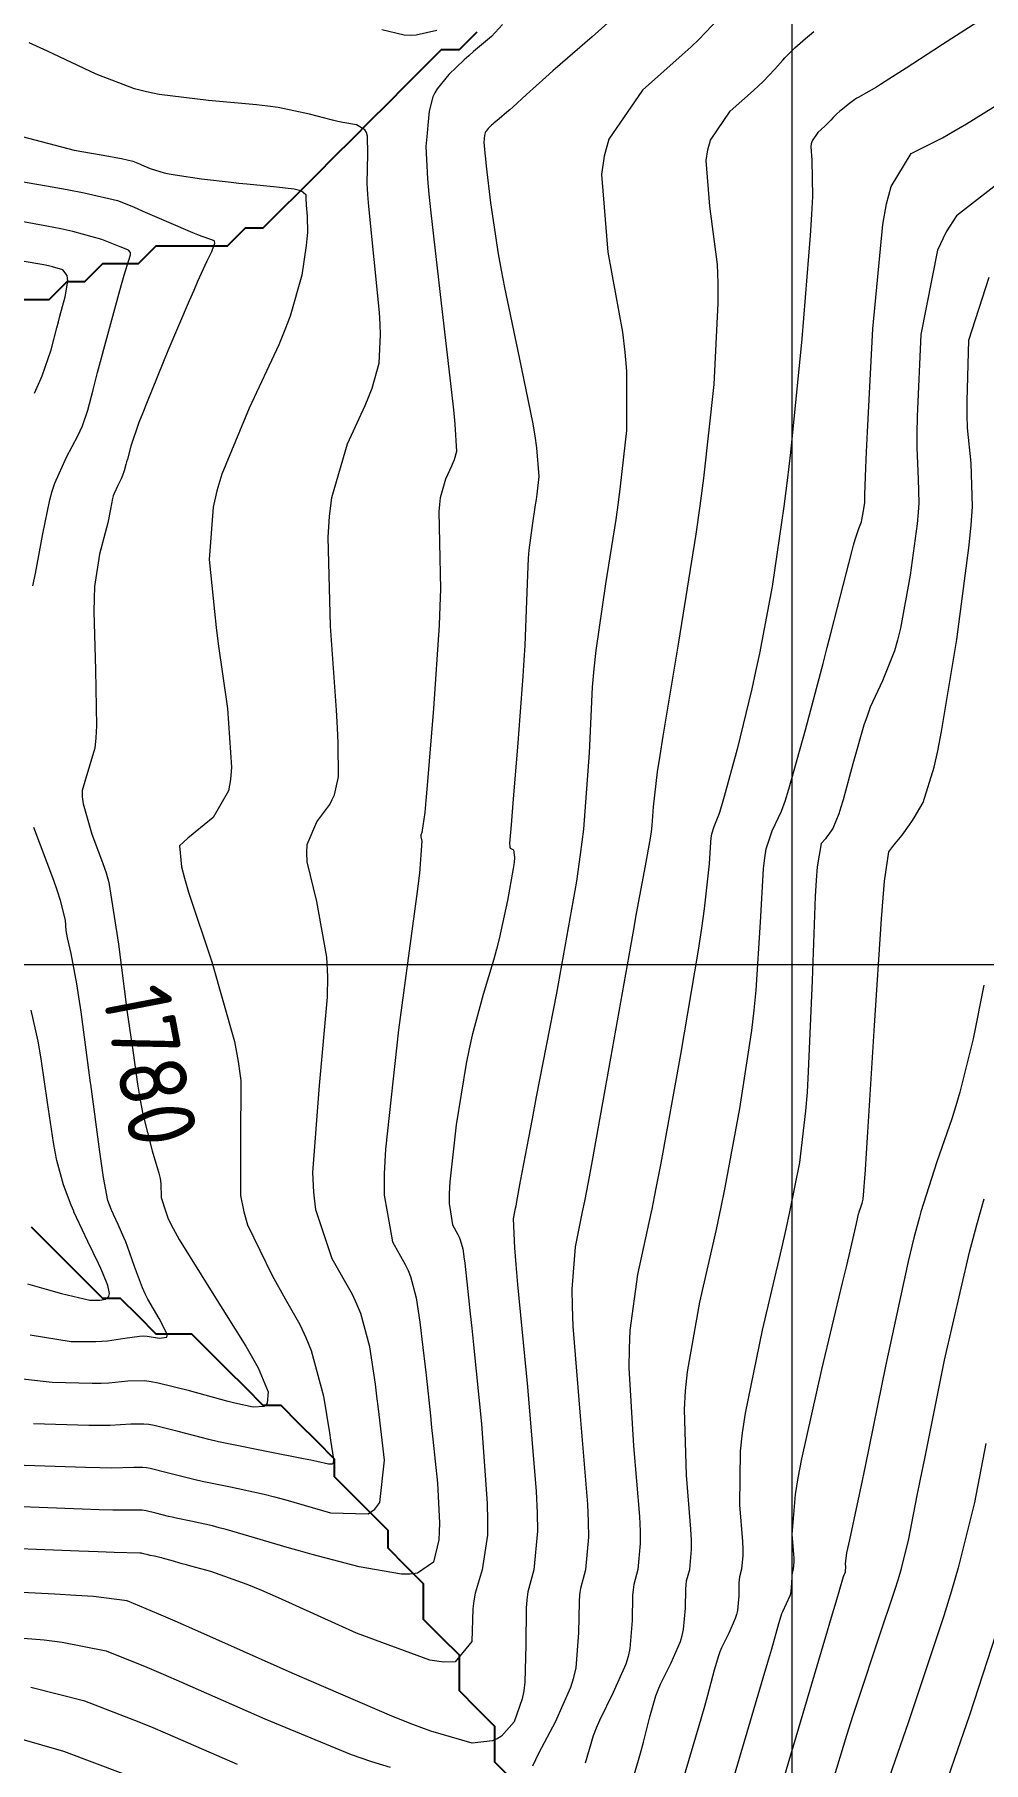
# Model space of a CAD drawing. Header units: millimetres. Extents: x 837475 to 838477, y 1189012 to 1191015.
# Drawn here: x 838234 to 838287.2, y 1189969.2 to 1190066 of the extents above; entities that cross this region are included whole.
import ezdxf

# ---------------------------------------------------------------- set-up
doc = ezdxf.new("R2010")
doc.units = ezdxf.units.MM
doc.header["$LTSCALE"] = 0.3
doc.layers.add('COORD', color=253, linetype='Continuous', lineweight=20)
doc.layers.add('DRENAJE', color=5, linetype='Continuous', lineweight=25)
doc.layers.add('COTAS 10', color=7, linetype='Continuous', lineweight=9, true_color=0x6e3e2d)
doc.layers.add('COTAS INT', color=7, linetype='Continuous', lineweight=5, true_color=0x9fa19f)
doc.styles.get("Standard").update_dxf_attribs({"font": 'isocp2.shx', "bigfont": '@extfont2.shx'})

msp = doc.modelspace()

# ---------------------------------------------------------------- linework, layer by layer
at = {"layer": 'COORD'}
for p, q in [((838276.514, 1189013.872), (838276.514, 1191013.872)), ((837476.514, 1190013.872), (838476.514, 1190013.872))]:
    msp.add_line(p, q, dxfattribs=at)
at = {"layer": 'COTAS 10'}
for points in [[(838272.405, 1190066.868), (838271.285, 1190065.702), (838270.849, 1190065.286), (838270.357, 1190064.831), (838268.122, 1190062.856), (838266.248, 1190060.104), (838265.984, 1190059.16), (838265.829, 1190058.137), (838266.189, 1190053.784), (838267.005, 1190049.288), (838267.138, 1190048.176), (838267.23, 1190047.12), (838267.226, 1190043.784), (838266.884, 1190040.664), (838266.762, 1190039.744), (838266.629, 1190038.801), (838266.051, 1190035.193), (838265.514, 1190031.452), (838265.406, 1190030.424), (838265.315, 1190029.4), (838265.137, 1190025.731), (838264.819, 1190021.448), (838264.641, 1190020.037), (838264.424, 1190018.527), (838263.316, 1190012.262), (838262.173, 1190006.446), (838261.934, 1190005.22), (838261.729, 1190004.161), (838261.271, 1190001.724), (838261.065, 1190000.578), (838261.02, 1190000.334), (838260.979, 1190000.12), (838260.954, 1190000), (838260.873, 1189999.611), (838260.953, 1189997.983), (838261.029, 1189997.065), (838261.129, 1189995.944), (838261.686, 1189990.208), (838262.173, 1189984.341), (838262.229, 1189983.138), (838262.25, 1189982.117), (838262.042, 1189979.952), (838261.709, 1189978.711), (838261.651, 1189978.274), (838261.609, 1189977.795), (838261.583, 1189975.727), (838261.529, 1189973.649), (838261.469, 1189973.164), (838261.39, 1189972.718), (838260.941, 1189971.433), (838260.23, 1189970.625), (838259.985, 1189970.479), (838259.719, 1189970.367), (838258.588, 1189970.245), (838256.268, 1189970.904), (838255.254, 1189971.285), (838254.078, 1189971.752), (838248.485, 1189974.157), (838243.025, 1189976.583), (838241.932, 1189977.065), (838241.021, 1189977.464), (838239.244, 1189978.216), (838237.351, 1189978.448), (838236.367, 1189978.518), (838235.183, 1189978.591), (838229.244, 1189978.879)], [(838228.957, 1190058.49), (838234.717, 1190057.493), (838235.868, 1190057.282), (838236.827, 1190057.1), (838238.688, 1190056.679), (838239.496, 1190056.349), (838239.791, 1190056.224), (838240.117, 1190056.085), (838241.553, 1190055.462), (838242.909, 1190054.879), (838243.186, 1190054.766), (838243.42, 1190054.673), (838243.905, 1190054.512), (838244.065, 1190054.459), (838244.093, 1190054.434), (838244.114, 1190054.405), (838244.13, 1190054.265), (838244.047, 1190054.012), (838244.006, 1190053.911), (838243.956, 1190053.798), (838243.707, 1190053.278), (838243.188, 1190052.137), (838242.968, 1190051.633), (838242.715, 1190051.047), (838241.525, 1190048.246), (838240.35, 1190045.399), (838240.107, 1190044.783), (838239.899, 1190044.242), (838239.442, 1190042.908), (838239.249, 1190042.181), (838239.207, 1190042.022), (838239.17, 1190041.882), (838239.078, 1190041.526), (838238.984, 1190041.257), (838238.947, 1190041.171), (838238.904, 1190041.08), (838238.709, 1190040.709), (838238.506, 1190040.259), (838238.46, 1190040.118), (838238.417, 1190039.971), (838238.296, 1190039.38), (838238.145, 1190038.605), (838238.082, 1190038.341), (838238.012, 1190038.056), (838237.682, 1190036.849), (838237.413, 1190035.038), (838237.38, 1190034.373), (838237.365, 1190033.636), (838237.459, 1190030.382), (838237.52, 1190027.237), (838237.483, 1190026.57), (838237.424, 1190025.99), (838237.016, 1190024.63), (838236.713, 1190023.623), (838236.719, 1190023.265), (838236.765, 1190022.873), (838237.257, 1190021.175), (838237.858, 1190019.589), (838237.972, 1190019.269), (838238.064, 1190019), (838238.209, 1190018.456), (838238.745, 1190015.012), (838239.243, 1190011.181), (838239.565, 1190008.924), (838239.817, 1190007.155), (838239.969, 1190006.265), (838240.118, 1190005.473), (838240.633, 1190003.428), (838241.015, 1190002.17), (838241.08, 1190001.875), (838241.127, 1190001.603), (838241.152, 1190000.815), (838241.411, 1190000), (838241.535, 1189999.608), (838241.808, 1189999.074), (838242.153, 1189998.452), (838244.002, 1189995.479), (838245.896, 1189992.472), (838246.269, 1189991.828), (838246.576, 1189991.265), (838247.14, 1189989.913), (838247.094, 1189989.284), (838247.017, 1189989.176), (838246.912, 1189989.098), (838246.3, 1189989.058), (838245.268, 1189989.291), (838244.899, 1189989.385), (838244.493, 1189989.492), (838242.724, 1189989.985), (838240.975, 1189990.416), (838240.582, 1189990.485), (838240.227, 1189990.531), (838239.276, 1189990.515), (838238.203, 1189990.406), (838237.772, 1189990.394), (838237.283, 1189990.391), (838235.036, 1189990.443), (838232.029, 1189990.789)], [(838272.249, 1189964.897), (838273.565, 1189969.403), (838274.893, 1189973.891), (838275.155, 1189974.784), (838275.371, 1189975.526), (838275.768, 1189976.944), (838275.895, 1189977.377), (838275.94, 1189977.497), (838275.99, 1189977.618), (838276.209, 1189978.059), (838276.405, 1189978.502), (838276.442, 1189978.624), (838276.47, 1189978.747), (838276.508, 1189979.19), (838276.513, 1189979.582), (838276.521, 1189979.673), (838276.531, 1189979.756), (838276.595, 1189979.991), (838276.634, 1189980.401), (838276.63, 1189980.595), (838276.62, 1189980.823), (838276.527, 1189981.936), (838276.698, 1189984.168), (838276.854, 1189985.102), (838277.056, 1189986.173), (838278.178, 1189991.182), (838279.345, 1189996.028), (838279.577, 1189996.996), (838279.769, 1189997.801), (838280.13, 1189999.36), (838280.224, 1189999.795), (838280.248, 1189999.892), (838280.271, 1189999.979), (838280.278, 1190000), (838280.343, 1190000.208), (838280.406, 1190000.386), (838280.422, 1190000.44), (838280.439, 1190000.497), (838280.494, 1190000.719), (838280.624, 1190002.354), (838280.688, 1190003.301), (838280.763, 1190004.463), (838281.135, 1190010.446), (838281.531, 1190016.429), (838281.622, 1190017.592), (838281.705, 1190018.54), (838281.938, 1190020.18), (838282.161, 1190020.47), (838282.238, 1190020.567), (838282.321, 1190020.671), (838282.678, 1190021.108), (838283.104, 1190021.685), (838283.231, 1190021.877), (838283.362, 1190022.084), (838283.87, 1190022.948), (838284.484, 1190024.931), (838284.682, 1190025.843), (838284.892, 1190026.913), (838285.754, 1190032.085), (838286.451, 1190037.369), (838286.558, 1190038.509), (838286.627, 1190039.509), (838286.564, 1190041.952), (838286.356, 1190043.94), (838286.334, 1190044.653), (838286.327, 1190045.436), (838286.43, 1190048.851), (838287.572, 1190052.374)]]:
    msp.add_lwpolyline(points, dxfattribs=at)
at = {"layer": 'COTAS INT'}
for points in [[(838267.054, 1190067.398), (838265.308, 1190065.853), (838263.515, 1190064.296), (838263.098, 1190063.93), (838262.716, 1190063.592), (838261.624, 1190062.607), (838260.862, 1190061.912), (838260.689, 1190061.756), (838260.531, 1190061.617), (838260.097, 1190061.247), (838259.803, 1190061.003), (838259.733, 1190060.943), (838259.669, 1190060.887), (838259.482, 1190060.711), (838259.356, 1190060.558), (838259.331, 1190060.515), (838259.311, 1190060.473), (838259.271, 1190060.32), (838259.258, 1190060.169), (838259.254, 1190060.127), (838259.251, 1190060.087), (838259.236, 1190059.942), (838259.285, 1190059.334), (838259.32, 1190059.001), (838259.365, 1190058.598), (838259.609, 1190056.546), (838260.041, 1190053.686), (838260.205, 1190052.772), (838260.388, 1190051.806), (838261.21, 1190047.876), (838261.955, 1190044.254), (838262.09, 1190043.481), (838262.194, 1190042.808), (838262.31, 1190041.21), (838262.201, 1190040.212), (838262.162, 1190039.918), (838262.119, 1190039.617), (838261.935, 1190038.463), (838261.76, 1190037.084), (838261.723, 1190036.64), (838261.692, 1190036.169), (838261.622, 1190034.244), (838261.526, 1190031.745), (838261.478, 1190030.912), (838261.422, 1190030.019), (838261.141, 1190026.282), (838260.862, 1190022.903), (838260.762, 1190021.683), (838260.677, 1190020.656), (838260.695, 1190020.436), (838260.715, 1190020.393), (838260.741, 1190020.358), (838260.888, 1190020.295), (838260.953, 1190019.852), (838260.927, 1190019.577), (838260.883, 1190019.236), (838260.564, 1190017.456), (838260.084, 1190015.304), (838259.938, 1190014.729), (838259.786, 1190014.162), (838259.188, 1190012.19), (838258.571, 1190009.903), (838258.408, 1190009.138), (838258.247, 1190008.316), (838257.691, 1190004.873), (838257.331, 1190001.694), (838257.294, 1190001.04), (838257.284, 1190000.483), (838257.361, 1190000), (838257.474, 1189999.286), (838257.785, 1189998.739), (838257.851, 1189998.592), (838257.909, 1189998.447), (838258.048, 1189997.937), (838258.134, 1189997.35), (838258.16, 1189997.156), (838258.186, 1189996.949), (838258.284, 1189996.084), (838258.471, 1189994.284), (838258.552, 1189993.486), (838258.647, 1189992.559), (838259.094, 1189988.128), (838259.423, 1189983.662), (838259.443, 1189982.712), (838259.431, 1189981.887), (838259.131, 1189979.944), (838258.74, 1189978.641), (838258.67, 1189978.219), (838258.618, 1189977.771), (838258.57, 1189975.936), (838257.617, 1189974.786), (838256.993, 1189974.772), (838256.214, 1189974.888), (838252.103, 1189976.406), (838247.729, 1189978.381), (838246.785, 1189978.787), (838245.956, 1189979.13), (838243.928, 1189979.861), (838242.811, 1189980.154), (838242.558, 1189980.222), (838242.329, 1189980.285), (838241.704, 1189980.465), (838241.278, 1189980.59), (838241.174, 1189980.618), (838241.076, 1189980.643), (838240.775, 1189980.711), (838240.532, 1189980.76), (838240.472, 1189980.773), (838240.414, 1189980.787), (838240.228, 1189980.835), (838240.082, 1189980.871), (838240.049, 1189980.877), (838240.019, 1189980.881), (838239.939, 1189980.879), (838238.504, 1189980.924), (838237.619, 1189980.957), (838236.524, 1189980.998), (838230.808, 1189981.223)], [(838260.283, 1190066.54), (838259.658, 1190065.864), (838258.647, 1190065.017), (838258.385, 1190064.786), (838258.13, 1190064.556), (838257.276, 1190063.738), (838256.617, 1190062.93), (838256.486, 1190062.707), (838256.377, 1190062.484), (838256.168, 1190061.679), (838256.101, 1190060.886), (838256.082, 1190060.67), (838256.062, 1190060.455), (838255.987, 1190059.693), (838256.07, 1190057.892), (838256.15, 1190057.022), (838256.255, 1190055.991), (838256.838, 1190050.929), (838257.423, 1190045.936), (838257.529, 1190044.949), (838257.61, 1190044.134), (838257.7, 1190042.617), (838257.564, 1190042.136), (838257.502, 1190041.973), (838257.43, 1190041.797), (838257.085, 1190041.055), (838256.783, 1190040.009), (838256.739, 1190039.642), (838256.712, 1190039.242), (838256.754, 1190037.514), (838256.795, 1190034.903), (838256.767, 1190033.944), (838256.722, 1190032.884), (838256.416, 1190028.207), (838256.062, 1190023.89), (838255.986, 1190023.058), (838255.92, 1190022.382), (838255.762, 1190021.253), (838255.705, 1190021.117), (838255.702, 1190021.067), (838255.705, 1190021.013), (838255.763, 1190020.774), (838255.62, 1190018.99), (838255.496, 1190017.961), (838255.335, 1190016.7), (838254.45, 1190010.214), (838253.713, 1190003.526), (838253.646, 1190002.137), (838253.638, 1190000.95), (838253.808, 1190000), (838254.106, 1189998.335), (838254.832, 1189997.058), (838254.987, 1189996.715), (838255.122, 1189996.376), (838255.444, 1189995.187), (838255.647, 1189993.818), (838255.706, 1189993.365), (838255.766, 1189992.88), (838255.997, 1189990.864), (838256.239, 1189988.58), (838256.308, 1189987.928), (838256.376, 1189987.266), (838256.627, 1189984.803), (838256.749, 1189982.59), (838256.737, 1189982.086), (838256.704, 1189981.63), (838256.416, 1189980.377), (838255.521, 1189979.761), (838255.105, 1189979.708), (838254.616, 1189979.704), (838252.242, 1189980.112), (838249.608, 1189980.81), (838248.955, 1189980.989), (838248.336, 1189981.163), (838246.374, 1189981.738), (838244.779, 1189982.205), (838244.39, 1189982.31), (838244.025, 1189982.405), (838242.899, 1189982.658), (838241.991, 1189982.841), (838241.764, 1189982.891), (838241.547, 1189982.942), (838240.852, 1189983.122), (838240.305, 1189983.257), (838240.182, 1189983.279), (838240.071, 1189983.293), (838239.773, 1189983.288), (838238.429, 1189983.294), (838237.658, 1189983.316), (838236.714, 1189983.347), (838231.865, 1189983.528)], [(838253.523, 1190066.261), (838254.774, 1190065.957), (838255.109, 1190065.938), (838255.439, 1190065.947), (838256.591, 1190066.216)], [(838287.594, 1190067.115), (838285.471, 1190065.747), (838284.948, 1190065.409), (838284.454, 1190065.09), (838282.906, 1190064.087), (838281.732, 1190063.335), (838281.473, 1190063.173), (838281.244, 1190063.032), (838280.654, 1190062.691), (838280.257, 1190062.467), (838280.149, 1190062.4), (838280.042, 1190062.33), (838279.661, 1190062.056), (838279.335, 1190061.8), (838279.262, 1190061.741), (838279.196, 1190061.687), (838279.022, 1190061.533), (838278.895, 1190061.406), (838278.86, 1190061.368), (838278.825, 1190061.329), (838278.695, 1190061.18), (838278.502, 1190060.98), (838278.427, 1190060.908), (838278.343, 1190060.83), (838277.959, 1190060.491), (838277.637, 1190060.018), (838277.591, 1190059.856), (838277.565, 1190059.68), (838277.627, 1190058.932), (838277.652, 1190056.889), (838277.603, 1190055.898), (838277.529, 1190054.721), (838277.058, 1190048.932), (838276.419, 1190042.546), (838276.239, 1190040.994), (838276.058, 1190039.534), (838275.393, 1190035.043), (838274.682, 1190031.283), (838274.473, 1190030.285), (838274.257, 1190029.306), (838273.432, 1190025.927), (838272.707, 1190023.278), (838272.555, 1190022.76), (838272.424, 1190022.334), (838272.126, 1190021.574), (838271.989, 1190021.164), (838271.959, 1190020.96), (838271.933, 1190020.717), (838271.867, 1190019.51), (838271.594, 1190016.981), (838271.438, 1190015.904), (838271.246, 1190014.663), (838270.258, 1190008.821), (838269.149, 1190002.728), (838268.881, 1190001.329), (838268.629, 1190000.055), (838268.617, 1190000), (838267.857, 1189996.495), (838267.417, 1189993.354), (838267.375, 1189992.344), (838267.366, 1189991.273), (838267.623, 1189986.899), (838267.952, 1189982.934), (838267.989, 1189982.121), (838268.004, 1189981.431), (838267.863, 1189979.967), (838267.638, 1189979.129), (838267.599, 1189978.833), (838267.571, 1189978.51), (838267.553, 1189977.112), (838267.42, 1189975.535), (838267.318, 1189975.098), (838267.189, 1189974.66), (838266.487, 1189973.082), (838265.709, 1189971.512), (838265.53, 1189971.08), (838265.368, 1189970.65), (838264.917, 1189969.107)], [(838232.922, 1189985.833), (838236.904, 1189985.695), (838237.696, 1189985.676), (838238.353, 1189985.665), (838239.608, 1189985.697), (838240.123, 1189985.706), (838240.315, 1189985.681), (838240.528, 1189985.644), (838241.476, 1189985.41), (838242.681, 1189985.097), (838243.056, 1189985.009), (838243.45, 1189984.922), (838245.022, 1189984.605), (838246.911, 1189984.186), (838247.505, 1189984.034), (838248.129, 1189983.867), (838250.637, 1189983.136), (838252.748, 1189983.084), (838253.121, 1189983.344), (838253.404, 1189983.724), (838253.661, 1189986.091), (838253.329, 1189988.978), (838253.24, 1189989.685), (838253.152, 1189990.354), (838252.841, 1189992.436), (838252.334, 1189994.305), (838252.122, 1189994.838), (838251.878, 1189995.377), (838250.738, 1189997.383), (838249.85, 1190000), (838249.81, 1190000.117), (838249.7, 1190001.116), (838249.654, 1190002.22), (838250.017, 1190007.081), (838250.47, 1190012.036), (838250.479, 1190013.2), (838250.438, 1190014.272), (838249.874, 1190017.394), (838249.33, 1190019.619), (838249.303, 1190020.127), (838249.328, 1190020.588), (838249.865, 1190021.861), (838250.592, 1190022.835), (838250.737, 1190023.107), (838250.858, 1190023.379), (838251.094, 1190024.372), (838251.07, 1190026.276), (838251.028, 1190027.123), (838250.97, 1190028.108), (838250.629, 1190032.824), (838250.507, 1190037.81), (838250.586, 1190038.967), (838250.714, 1190040.027), (838251.585, 1190043.045), (838252.582, 1190045.188), (838252.789, 1190045.695), (838252.967, 1190046.166), (838253.361, 1190047.555), (838253.441, 1190049.144), (838253.42, 1190049.74), (838253.381, 1190050.404), (838253.087, 1190053.364), (838252.779, 1190056.341), (838252.731, 1190057.015), (838252.7, 1190057.624), (838252.721, 1190059.282), (838252.703, 1190060.284), (838252.647, 1190060.479), (838252.569, 1190060.638), (838252.102, 1190060.919), (838251.325, 1190061.038), (838251.052, 1190061.097), (838250.753, 1190061.166), (838249.461, 1190061.509), (838247.706, 1190061.878), (838247.115, 1190061.964), (838246.479, 1190062.043), (838243.8, 1190062.271), (838241.022, 1190062.61), (838240.323, 1190062.759), (838239.655, 1190062.932), (838237.494, 1190063.758), (838234.766, 1190065.049), (838233.74, 1190065.515)], [(838261.985, 1189968.964), (838262.145, 1189969.317), (838262.334, 1189969.706), (838263.247, 1189971.423), (838264.116, 1189973.38), (838264.277, 1189973.922), (838264.403, 1189974.464), (838264.568, 1189976.42), (838264.59, 1189978.153), (838264.625, 1189978.554), (838264.673, 1189978.92), (838264.952, 1189979.96), (838265.127, 1189981.774), (838265.109, 1189982.629), (838265.062, 1189983.637), (838264.654, 1189988.554), (838264.248, 1189993.609), (838264.202, 1189994.705), (838264.185, 1189995.669), (838264.365, 1189998.053), (838264.769, 1190000), (838264.894, 1190000.601), (838265.098, 1190001.668), (838265.326, 1190002.892), (838266.354, 1190008.619), (838267.376, 1190014.379), (838267.6, 1190015.624), (838267.798, 1190016.717), (838268.3, 1190019.4), (838268.572, 1190020.937), (838268.625, 1190021.307), (838268.669, 1190021.653), (838268.747, 1190022.704), (838268.974, 1190024.661), (838269.112, 1190025.579), (838269.282, 1190026.661), (838270.168, 1190031.923), (838271.138, 1190037.985), (838271.362, 1190039.57), (838271.566, 1190041.115), (838272.142, 1190046.358), (838272.38, 1190050.921), (838272.37, 1190052.037), (838272.329, 1190053.089), (838271.908, 1190056.358), (838271.697, 1190058.908), (838271.787, 1190059.508), (838271.943, 1190060.061), (838273.041, 1190061.673), (838274.35, 1190062.831), (838274.638, 1190063.097), (838274.894, 1190063.341), (838275.55, 1190064.024), (838275.992, 1190064.532), (838276.113, 1190064.664), (838276.234, 1190064.792), (838276.665, 1190065.227), (838277.259, 1190065.751), (838277.483, 1190065.936), (838277.732, 1190066.138)], [(838267.254, 1189967.055), (838267.9, 1189969.284), (838268.046, 1189969.809), (838268.178, 1189970.295), (838268.534, 1189971.72), (838268.877, 1189972.892), (838269, 1189973.219), (838269.136, 1189973.547), (838269.728, 1189974.741), (838270.261, 1189975.941), (838270.359, 1189976.273), (838270.436, 1189976.605), (838270.538, 1189977.805), (838270.551, 1189978.867), (838270.573, 1189979.113), (838270.602, 1189979.338), (838270.774, 1189979.975), (838270.881, 1189981.088), (838270.87, 1189981.612), (838270.841, 1189982.23), (838270.591, 1189985.245), (838270.485, 1189988.937), (838270.547, 1189989.983), (838270.649, 1189991.039), (838271.349, 1189994.938), (838272.276, 1189999.015), (838272.483, 1190000), (838272.522, 1190000.184), (838272.763, 1190001.371), (838273.595, 1190005.8), (838274.259, 1190010.164), (838274.395, 1190011.309), (838274.51, 1190012.427), (838274.751, 1190016.236), (838274.914, 1190019.231), (838274.979, 1190019.835), (838275.054, 1190020.341), (838275.395, 1190021.357), (838275.925, 1190022.456), (838276.119, 1190023.014), (838276.333, 1190023.684), (838277.274, 1190027.019), (838278.25, 1190030.728), (838278.486, 1190031.632), (838278.707, 1190032.482), (838279.38, 1190035.111), (838279.865, 1190036.987), (838279.968, 1190037.363), (838280.057, 1190037.677), (838280.264, 1190038.293), (838280.375, 1190038.572), (838280.404, 1190038.674), (838280.431, 1190038.786), (838280.523, 1190039.28), (838280.586, 1190039.761), (838280.596, 1190039.864), (838280.602, 1190039.955), (838280.597, 1190040.177), (838280.647, 1190041.688), (838280.689, 1190042.591), (838280.743, 1190043.704), (838281.037, 1190049.476), (838281.596, 1190055.328), (838281.816, 1190056.492), (838282.065, 1190057.458), (838283.199, 1190059.298), (838284.953, 1190060.185), (838285.592, 1190060.55), (838286.297, 1190060.967), (838289.397, 1190062.902)], [(838233.349, 1190060.254), (838236.27, 1190059.49), (838238.216, 1190059.153), (838238.604, 1190059.082), (838238.928, 1190059.021), (838239.557, 1190058.878), (838239.83, 1190058.767), (838239.929, 1190058.725), (838240.04, 1190058.678), (838240.524, 1190058.467), (838241.303, 1190058.23), (838241.598, 1190058.167), (838241.928, 1190058.104), (838243.409, 1190057.885), (838245.065, 1190057.692), (838245.506, 1190057.645), (838245.939, 1190057.601), (838247.441, 1190057.467), (838248.604, 1190057.327), (838248.823, 1190057.278), (838248.998, 1190057.225), (838249.262, 1190057.002), (838249.258, 1190056.665), (838249.264, 1190056.541), (838249.274, 1190056.404), (838249.336, 1190055.799), (838249.339, 1190054.872), (838249.311, 1190054.531), (838249.271, 1190054.155), (838249.022, 1190052.494), (838248.37, 1190050.196), (838248.076, 1190049.418), (838247.733, 1190048.578), (838246.085, 1190045.035), (838244.543, 1190041.337), (838244.268, 1190040.399), (838244.057, 1190039.499), (838243.842, 1190036.56), (838244.127, 1190033.641), (838244.232, 1190032.753), (838244.348, 1190031.83), (838244.86, 1190028.208), (838245.094, 1190024.93), (838245.035, 1190024.223), (838244.922, 1190023.604), (838244.067, 1190022.095), (838243.044, 1190021.28), (838242.825, 1190021.099), (838242.634, 1190020.937), (838242.179, 1190020.512), (838242.289, 1190019.334), (838242.456, 1190018.697), (838242.681, 1190017.925), (838243.985, 1190014.013), (838245.257, 1190009.555), (838245.462, 1190008.438), (838245.604, 1190007.372), (838245.585, 1190003.948), (838245.593, 1190001.467), (838245.594, 1190000.914), (838245.754, 1190000.095), (838245.781, 1190000), (838245.981, 1189999.284), (838247.37, 1189996.431), (838248.104, 1189995.141), (838248.925, 1189993.696), (838249.257, 1189992.96), (838249.547, 1189992.234), (838250.238, 1189989.686), (838250.577, 1189987.63), (838250.644, 1189987.213), (838250.7, 1189986.862), (838250.806, 1189986.145), (838250.782, 1189985.929), (838250.756, 1189985.895), (838250.723, 1189985.871), (838250.531, 1189985.876), (838249.862, 1189986.026), (838249.527, 1189986.093), (838249.128, 1189986.172), (838247.145, 1189986.551), (838244.909, 1189987.003), (838244.349, 1189987.127), (838243.815, 1189987.251), (838242.1, 1189987.697), (838240.752, 1189988.03), (838240.448, 1189988.083), (838240.175, 1189988.119), (838239.442, 1189988.106), (838238.278, 1189988.036), (838237.734, 1189988.035), (838237.093, 1189988.043), (838233.979, 1189988.138)], [(838288.668, 1190058.098), (838285.735, 1190055.822), (838285.151, 1190054.914), (838284.665, 1190053.885), (838283.734, 1190049.163), (838283.535, 1190044.57), (838283.512, 1190043.622), (838283.502, 1190042.814), (838283.58, 1190041.065), (838283.615, 1190039.732), (838283.577, 1190039.187), (838283.519, 1190038.565), (838283.139, 1190035.683), (838282.588, 1190032.717), (838282.422, 1190032.042), (838282.251, 1190031.432), (838281.585, 1190029.756), (838280.901, 1190028.276), (838280.719, 1190027.788), (838280.54, 1190027.267), (838279.919, 1190025.102), (838279.381, 1190023.098), (838279.254, 1190022.677), (838279.137, 1190022.315), (838278.794, 1190021.491), (838278.523, 1190021.091), (838278.452, 1190020.996), (838278.382, 1190020.908), (838278.143, 1190020.645), (838277.926, 1190019.335), (838277.87, 1190018.585), (838277.816, 1190017.669), (838277.636, 1190012.963), (838277.425, 1190007.873), (838277.352, 1190006.715), (838277.272, 1190005.665), (838276.931, 1190002.779), (838276.377, 1190000.014), (838276.374, 1190000), (838276.163, 1189999.04), (838275.924, 1189997.976), (838274.84, 1189993.38), (838273.881, 1189988.725), (838273.72, 1189987.623), (838273.603, 1189986.602), (838273.559, 1189983.59), (838273.73, 1189981.527), (838273.75, 1189981.104), (838273.757, 1189980.745), (838273.684, 1189979.983), (838273.567, 1189979.547), (838273.547, 1189979.393), (838273.532, 1189979.225), (838273.523, 1189978.497), (838273.453, 1189977.676), (838273.401, 1189977.449), (838273.333, 1189977.221), (838272.968, 1189976.4), (838272.563, 1189975.583), (838272.47, 1189975.358), (838272.386, 1189975.134), (838272.151, 1189974.332), (838271.775, 1189972.91), (838271.601, 1189972.297), (838271.397, 1189971.587), (838270.409, 1189968.229)], [(838233.945, 1190035.084), (838234.097, 1190035.768), (838234.51, 1190038.002), (838234.899, 1190039.906), (838235.037, 1190040.381), (838235.188, 1190040.834), (838235.839, 1190042.283), (838236.469, 1190043.479), (838236.606, 1190043.773), (838236.726, 1190044.05), (838237.028, 1190044.917), (838237.327, 1190046.063), (838237.446, 1190046.516), (838237.582, 1190047.029), (838238.203, 1190049.371), (838238.817, 1190051.637), (838238.948, 1190052.101), (838239.061, 1190052.494), (838239.329, 1190053.324), (838239.421, 1190053.635), (838239.425, 1190053.7), (838239.419, 1190053.757), (838239.316, 1190053.887), (838238.986, 1190054.022), (838238.837, 1190054.082), (838238.662, 1190054.151), (838237.819, 1190054.48), (838236.185, 1190054.934), (838235.51, 1190055.081), (838234.74, 1190055.239), (838231.158, 1190055.886)], [(838234.033, 1190045.879), (838234.265, 1190046.375), (838234.469, 1190046.844), (838234.978, 1190048.308), (838235.297, 1190049.546), (838235.382, 1190049.872), (838235.465, 1190050.19), (838235.753, 1190051.279), (838235.902, 1190052.145), (838235.899, 1190052.323), (838235.875, 1190052.473), (838235.629, 1190052.794), (838235.053, 1190052.958), (838234.822, 1190053.009), (838234.561, 1190053.063), (838233.359, 1190053.282)], [(838233.794, 1189993.113), (838236.093, 1189992.748), (838237.473, 1189992.739), (838237.81, 1189992.754), (838238.127, 1189992.777), (838239.11, 1189992.924), (838239.927, 1189993.045), (838240.141, 1189993.052), (838240.349, 1189993.047), (838241.052, 1189992.931), (838241.455, 1189992.982), (838241.473, 1189993.082), (838241.45, 1189993.219), (838241.03, 1189994.023), (838240.401, 1189995.107), (838240.246, 1189995.421), (838240.099, 1189995.741), (838239.639, 1189996.946), (838239.255, 1189998.063), (838239.155, 1189998.328), (838239.059, 1189998.573), (838238.738, 1189999.297), (838238.466, 1189999.867), (838238.407, 1190000), (838238.4, 1190000.016), (838238.339, 1190000.161), (838238.154, 1190000.648), (838237.91, 1190001.939), (838237.812, 1190002.59), (838237.701, 1190003.368), (838237.201, 1190007.155), (838237.19, 1190007.238), (838237.096, 1190007.944), (838236.659, 1190011.208), (838236.535, 1190012.049), (838236.422, 1190012.779), (838236.096, 1190014.483), (838235.889, 1190015.364), (838235.85, 1190015.574), (838235.818, 1190015.77), (838235.772, 1190016.356), (838235.504, 1190017.45), (838235.334, 1190017.966), (838235.121, 1190018.575), (838234.004, 1190021.543)], [(838287.267, 1190012.7), (838286.667, 1190009.702), (838285.921, 1190006.704), (838285.703, 1190005.942), (838285.479, 1190005.21), (838284.63, 1190002.813), (838283.741, 1190000), (838283.652, 1189999.717), (838283.347, 1189998.543), (838283.028, 1189997.233), (838281.752, 1189991.36), (838280.608, 1189985.75), (838280.372, 1189984.606), (838280.171, 1189983.639), (838279.735, 1189981.625), (838279.572, 1189980.897), (838279.543, 1189980.741), (838279.52, 1189980.606), (838279.495, 1189980.281), (838279.509, 1189980.12), (838279.51, 1189980.086), (838279.511, 1189980.058), (838279.505, 1189979.999), (838279.496, 1189979.964), (838279.494, 1189979.952), (838279.493, 1189979.939), (838279.493, 1189979.882), (838279.487, 1189979.818), (838279.483, 1189979.8), (838279.478, 1189979.782), (838279.449, 1189979.718), (838279.417, 1189979.654), (838279.41, 1189979.636), (838279.404, 1189979.619), (838279.385, 1189979.556), (838278.968, 1189978.141), (838278.71, 1189977.271), (838278.39, 1189976.194), (838276.72, 1189970.578), (838275.049, 1189964.902)], [(838233.645, 1189995.968), (838234.694, 1189995.675), (838235.559, 1189995.438), (838237.15, 1189995.053), (838237.52, 1189995.054), (838237.615, 1189995.059), (838237.707, 1189995.067), (838238.013, 1189995.117), (838238.208, 1189995.274), (838238.23, 1189995.349), (838238.239, 1189995.439), (838238.156, 1189995.877), (838237.879, 1189996.578), (838237.765, 1189996.833), (838237.635, 1189997.113), (838237.033, 1189998.347), (838236.393, 1189999.688), (838236.256, 1190000), (838236.239, 1190000.038), (838236.095, 1190000.377), (838235.659, 1190001.524), (838235.298, 1190002.89), (838235.202, 1190003.367), (838235.107, 1190003.887), (838234.777, 1190006.125), (838234.44, 1190008.452), (838234.34, 1190009.028), (838234.238, 1190009.575), (838233.846, 1190011.304)], [(838278.331, 1189966.558), (838279.592, 1189970.693), (838279.925, 1189971.746), (838280.25, 1189972.759), (838281.367, 1189976.085), (838282.278, 1189978.81), (838282.473, 1189979.443), (838282.644, 1189980.025), (838283.056, 1189981.689), (838283.517, 1189984.027), (838283.718, 1189985.033), (838283.952, 1189986.195), (838285.063, 1189991.689), (838286.457, 1189997.754), (838286.869, 1189999.277), (838287.079, 1190000), (838287.292, 1190000.731)], [(838287.379, 1189987.031), (838286.738, 1189983.723), (838285.83, 1189980.055), (838285.453, 1189978.773), (838285.022, 1189977.375), (838283.015, 1189971.368), (838281.058, 1189965.738)], [(838288.432, 1189977.846), (838286.46, 1189971.797), (838284.574, 1189966.356)], [(838233.426, 1189976.127), (838234.582, 1189976.019), (838235.595, 1189975.901), (838238.055, 1189975.407), (838240.346, 1189974.489), (838241.252, 1189974.104), (838242.276, 1189973.663), (838246.954, 1189971.601), (838251.802, 1189969.61), (838252.934, 1189969.215), (838253.974, 1189968.886)], [(838245.422, 1189969.046), (838241.526, 1189970.743), (838240.572, 1189971.144), (838239.671, 1189971.514), (838236.865, 1189972.598), (838233.838, 1189973.355)], [(838232.081, 1189970.809), (838235.675, 1189969.789), (838238.996, 1189968.539)]]:
    msp.add_lwpolyline(points, dxfattribs=at)
at = {"layer": 'DRENAJE'}
for points in [[(838231.869, 1190051.135, 0), (838234.868, 1190051.135, 0), (838235.867, 1190052.135, 0), (838236.867, 1190052.135, 0), (838237.867, 1190053.135, 0), (838239.866, 1190053.135, 0), (838240.866, 1190054.134, 0), (838244.864, 1190054.134, 0), (838245.864, 1190055.134, 0), (838246.863, 1190055.134, 0), (838249.862, 1190058.133, 0), (838250.862, 1190059.133, 0), (838251.862, 1190060.132, 0), (838252.861, 1190061.132, 0), (838253.861, 1190062.132, 0), (838254.861, 1190063.131, 0), (838255.86, 1190064.131, 0), (838256.86, 1190065.131, 0), (838257.86, 1190065.131, 0), (838258.859, 1190066.13, 0)], [(838260.859, 1189968.163, 0), (838259.859, 1189969.163, 0), (838259.859, 1189971.162, 0), (838258.859, 1189972.162, 0), (838257.86, 1189973.162, 0), (838257.86, 1189975.161, 0), (838256.86, 1189976.161, 0), (838255.86, 1189977.16, 0), (838255.86, 1189979.16, 0), (838254.861, 1189980.159, 0), (838253.861, 1189981.159, 0), (838253.861, 1189982.158, 0), (838252.861, 1189983.158, 0), (838251.862, 1189984.158, 0), (838250.862, 1189985.157, 0), (838250.862, 1189986.157, 0), (838249.862, 1189987.157, 0), (838248.863, 1189988.156, 0), (838247.863, 1189989.156, 0), (838246.863, 1189989.156, 0), (838245.864, 1189990.156, 0), (838244.864, 1189991.155, 0), (838242.865, 1189993.155, 0), (838240.866, 1189993.155, 0), (838239.866, 1189994.154, 0), (838238.866, 1189995.154, 0), (838237.867, 1189995.154, 0), (838236.867, 1189996.154, 0), (838235.867, 1189997.153, 0), (838234.868, 1189998.153, 0), (838233.868, 1189999.153, 0)]]:
    msp.add_polyline3d(points, dxfattribs=at)

# ---------------------------------------------------------------- texts
at = {"layer": 'COTAS 10', "insert": (838237.812, 1190012.263), "char_height": 3.8, "attachment_point": 7, "rotation": 280.88205}
msp.add_mtext('1780', dxfattribs=at)

doc.saveas('drawing.dxf')
